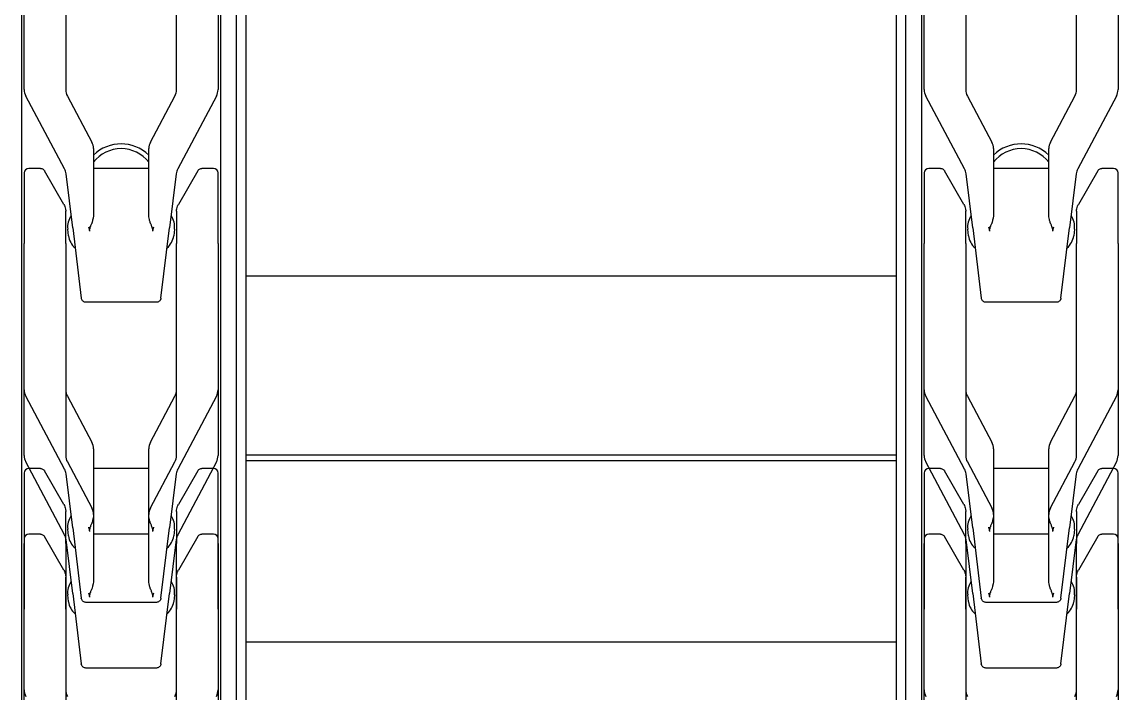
# Model space of a CAD drawing. Extents: x -3873 to 164127, y 7129 to 96529.
# Drawn here: x 42933 to 43170.5, y 38587.7 to 38733 of the extents above; entities that cross this region are included whole.
import ezdxf

# ---------------------------------------------------------------- set-up
doc = ezdxf.new("R2010")
doc.units = 0
doc.layers.add('LAYOUT', color=90, linetype='CONTINUOUS')
doc.layers.add('LAYOUT-KROMEKA', color=1, linetype='CONTINUOUS')

# ---------------------------------------------------------------- blocks, each defined once
blk = doc.blocks.new('A$Ccf7c2aec')
at = {"layer": 'LAYOUT-KROMEKA'}
for p, q in [((169.51, 812.6), (1840.63, 812.6)), ((296.8, 812.1), (328.5, 812.1)), ((311.03, 812.1), (342.73, 812.1)), ((343.75, 812.1), (328.5, 812.1)), ((357.98, 812.1), (342.73, 812.1)), ((344.62, 803.36), (360.39, 811.75)), ((344.75, 808.59), (344.75, 811.1)), ((358.85, 803.36), (374.62, 811.75)), ((358.98, 808.59), (358.98, 811.1)), ((361.8, 812.1), (393.5, 812.1)), ((376.03, 812.1), (407.73, 812.1)), ((422.98, 812.1), (407.73, 812.1)), ((423.85, 803.36), (439.62, 811.75)), ((423.98, 808.59), (423.98, 811.1)), ((441.03, 812.1), (472.73, 812.1)), ((336.95, 803.5), (344.25, 807.72)), ((351.18, 803.5), (358.48, 807.72)), ((416.18, 803.5), (423.48, 807.72)), ((328.5, 803.1), (296.8, 803.1)), ((342.73, 803.1), (311.03, 803.1)), ((328.5, 803.1), (335.45, 803.1)), ((331.88, 801.6), (343.57, 803.03)), ((342.73, 803.1), (349.68, 803.1)), ((346.11, 801.6), (357.81, 803.03)), ((393.5, 803.1), (361.8, 803.1)), ((407.73, 803.1), (376.03, 803.1)), ((407.73, 803.1), (414.68, 803.1)), ((411.11, 801.6), (422.81, 803.03)), ((472.73, 803.1), (441.03, 803.1)), ((331.88, 801.6), (316.63, 799.73)), ((330.13, 802.49), (331.61, 802.67)), ((346.11, 801.6), (330.86, 799.73)), ((344.36, 802.49), (345.84, 802.67)), ((360.39, 802.75), (350.43, 797.45)), ((374.62, 802.75), (364.66, 797.45)), ((411.11, 801.6), (395.86, 799.73)), ((409.36, 802.49), (410.84, 802.67)), ((439.62, 802.75), (429.66, 797.45)), ((315.75, 783.47), (315.75, 798.73)), ((329.98, 783.47), (329.98, 798.73)), ((394.98, 783.47), (394.98, 798.73)), ((349.02, 797.1), (334.9, 797.1)), ((344.75, 785.1), (344.75, 797.1)), ((363.25, 797.1), (349.13, 797.1)), ((358.98, 785.1), (358.98, 797.1)), ((428.25, 797.1), (414.13, 797.1)), ((423.98, 785.1), (423.98, 797.1)), ((334.9, 785.1), (349.02, 785.1)), ((349.13, 785.1), (363.25, 785.1)), ((350.43, 784.75), (360.39, 779.45)), ((364.66, 784.75), (374.62, 779.45)), ((414.13, 785.1), (428.25, 785.1)), ((429.66, 784.75), (439.62, 779.45)), ((316.63, 782.47), (331.88, 780.6)), ((330.86, 782.47), (346.11, 780.6)), ((395.86, 782.47), (411.11, 780.6)), ((296.8, 779.1), (328.5, 779.1)), ((311.03, 779.1), (342.73, 779.1)), ((335.45, 779.1), (328.5, 779.1)), ((331.61, 779.53), (330.13, 779.71)), ((343.57, 779.17), (331.88, 780.6)), ((349.68, 779.1), (342.73, 779.1)), ((345.84, 779.53), (344.36, 779.71)), ((357.81, 779.17), (346.11, 780.6)), ((361.8, 779.1), (393.5, 779.1)), ((376.03, 779.1), (407.73, 779.1)), ((414.68, 779.1), (407.73, 779.1)), ((410.84, 779.53), (409.36, 779.71)), ((422.81, 779.17), (411.11, 780.6)), ((441.03, 779.1), (472.73, 779.1)), ((344.25, 774.48), (336.95, 778.7)), ((360.39, 770.45), (344.62, 778.84)), ((358.48, 774.48), (351.18, 778.7)), ((374.62, 770.45), (358.85, 778.84)), ((423.48, 774.48), (416.18, 778.7)), ((439.62, 770.45), (423.85, 778.84)), ((344.75, 771.1), (344.75, 773.61)), ((358.98, 771.1), (358.98, 773.61)), ((423.98, 771.1), (423.98, 773.61)), ((1840.63, 769.6), (169.51, 769.6)), ((328.5, 770.1), (296.8, 770.1)), ((342.73, 770.1), (311.03, 770.1)), ((328.5, 770.1), (343.75, 770.1)), ((342.73, 770.1), (357.98, 770.1)), ((393.5, 770.1), (361.8, 770.1)), ((407.73, 770.1), (376.03, 770.1)), ((407.73, 770.1), (422.98, 770.1)), ((472.73, 770.1), (441.03, 770.1)), ((175.51, 766.1), (1836.63, 766.1)), ((1836.63, 764.1), (175.51, 764.1)), ((321.4, 764.1), (321.4, 623.1)), ((360.63, 623.1), (360.63, 764.1)), ((361.84, 623.1), (361.84, 764.1)), ((400.63, 623.1), (400.63, 764.1)), ((175.51, 623.1), (1836.63, 623.1)), ((175.51, 621.1), (1836.63, 621.1)), ((169.51, 617.6), (1840.63, 617.6)), ((296.8, 617.1), (328.5, 617.1)), ((311.03, 617.1), (342.73, 617.1)), ((343.75, 617.1), (328.5, 617.1)), ((357.98, 617.1), (342.73, 617.1)), ((344.62, 608.36), (360.39, 616.75)), ((344.75, 613.59), (344.75, 616.1)), ((358.85, 608.36), (374.62, 616.75)), ((358.98, 613.59), (358.98, 616.1)), ((361.8, 617.1), (393.5, 617.1)), ((376.03, 617.1), (407.73, 617.1)), ((422.98, 617.1), (407.73, 617.1)), ((423.85, 608.36), (439.62, 616.75)), ((423.98, 613.59), (423.98, 616.1)), ((441.03, 617.1), (472.73, 617.1)), ((336.95, 608.5), (344.25, 612.72)), ((351.18, 608.5), (358.48, 612.72)), ((416.18, 608.5), (423.48, 612.72)), ((328.5, 608.1), (296.8, 608.1)), ((342.73, 608.1), (311.03, 608.1)), ((328.5, 608.1), (335.45, 608.1)), ((331.88, 606.6), (343.57, 608.03)), ((342.73, 608.1), (349.68, 608.1)), ((346.11, 606.6), (357.81, 608.03)), ((393.5, 608.1), (361.8, 608.1)), ((407.73, 608.1), (376.03, 608.1)), ((407.73, 608.1), (414.68, 608.1)), ((411.11, 606.6), (422.81, 608.03)), ((472.73, 608.1), (441.03, 608.1)), ((331.88, 606.6), (316.63, 604.73)), ((330.13, 607.49), (331.61, 607.67)), ((346.11, 606.6), (330.86, 604.73)), ((344.36, 607.49), (345.84, 607.67)), ((360.39, 607.75), (350.43, 602.45)), ((374.62, 607.75), (364.66, 602.45)), ((411.11, 606.6), (395.86, 604.73)), ((409.36, 607.49), (410.84, 607.67)), ((439.62, 607.75), (429.66, 602.45)), ((315.75, 588.47), (315.75, 603.73)), ((329.98, 588.47), (329.98, 603.73)), ((394.98, 588.47), (394.98, 603.73)), ((349.02, 602.1), (334.9, 602.1)), ((344.75, 590.1), (344.75, 602.1)), ((363.25, 602.1), (349.13, 602.1)), ((358.98, 590.1), (358.98, 602.1)), ((428.25, 602.1), (414.13, 602.1)), ((423.98, 590.1), (423.98, 602.1)), ((334.9, 590.1), (349.02, 590.1)), ((349.13, 590.1), (363.25, 590.1)), ((350.43, 589.75), (360.39, 584.45)), ((364.66, 589.75), (374.62, 584.45)), ((414.13, 590.1), (428.25, 590.1)), ((429.66, 589.75), (439.62, 584.45)), ((316.63, 587.47), (331.88, 585.6)), ((330.86, 587.47), (346.11, 585.6)), ((395.86, 587.47), (411.11, 585.6)), ((331.61, 584.53), (330.13, 584.71)), ((343.57, 584.17), (331.88, 585.6)), ((345.84, 584.53), (344.36, 584.71)), ((357.81, 584.17), (346.11, 585.6)), ((410.84, 584.53), (409.36, 584.71)), ((422.81, 584.17), (411.11, 585.6)), ((296.8, 584.1), (328.5, 584.1)), ((311.03, 584.1), (342.73, 584.1)), ((335.45, 584.1), (328.5, 584.1)), ((344.25, 579.48), (336.95, 583.7)), ((349.68, 584.1), (342.73, 584.1)), ((360.39, 575.45), (344.62, 583.84)), ((358.48, 579.48), (351.18, 583.7)), ((374.62, 575.45), (358.85, 583.84)), ((361.8, 584.1), (393.5, 584.1)), ((376.03, 584.1), (407.73, 584.1)), ((414.68, 584.1), (407.73, 584.1)), ((423.48, 579.48), (416.18, 583.7)), ((439.62, 575.45), (423.85, 583.84)), ((441.03, 584.1), (472.73, 584.1)), ((344.75, 576.1), (344.75, 578.61)), ((358.98, 576.1), (358.98, 578.61)), ((423.98, 576.1), (423.98, 578.61)), ((328.5, 575.1), (296.8, 575.1)), ((342.73, 575.1), (311.03, 575.1)), ((328.5, 575.1), (343.75, 575.1)), ((342.73, 575.1), (357.98, 575.1)), ((393.5, 575.1), (361.8, 575.1)), ((407.73, 575.1), (376.03, 575.1)), ((407.73, 575.1), (422.98, 575.1)), ((472.73, 575.1), (441.03, 575.1))]:
    blk.add_line(p, q, dxfattribs=at)
for centre, radius, start, end in [((311.03, 809.1), 3, 90, 118), ((343.75, 811.1), 1, 0, 90), ((357.98, 811.1), 1, 0, 90), ((361.8, 809.1), 3, 90, 118), ((376.03, 809.1), 3, 90, 118), ((422.98, 811.1), 1, 0, 90), ((441.03, 809.1), 3, 90, 118), ((311.03, 800.1), 3, 90, 118), ((343.21, 806.01), 3, 276.9958, 298), ((357.44, 806.01), 3, 276.9958, 298), ((361.8, 800.1), 3, 90, 118), ((376.03, 800.1), 3, 90, 118), ((422.44, 806.01), 3, 276.9958, 298), ((441.03, 800.1), 3, 90, 118), ((330.61, 798.52), 4, 96.9958, 140.527), ((332.09, 798.7), 4, 53.4646, 96.9958), ((344.85, 798.52), 4, 96.9958, 140.527), ((346.33, 798.7), 4, 53.4646, 96.9958), ((409.85, 798.52), 4, 96.9958, 140.527), ((411.33, 798.7), 4, 53.4646, 96.9958), ((349.02, 800.1), 3, 270, 298), ((363.25, 800.1), 3, 270, 298), ((420.63, 791.1), 7.62, 308.0567, 51.9433), ((420.63, 791.1), 8.65, 316.0809, 43.9191), ((428.25, 800.1), 3, 270, 298), ((349.02, 782.1), 3, 62, 90), ((363.25, 782.1), 3, 62, 90), ((428.25, 782.1), 3, 62, 90), ((311.03, 782.1), 3, 242, 270), ((330.61, 783.68), 4, 219.473, 263.0042), ((332.09, 783.5), 4, 263.0042, 306.5354), ((344.85, 783.68), 4, 219.473, 263.0042), ((343.21, 776.19), 3, 62, 83.0042), ((346.33, 783.5), 4, 263.0042, 306.5354), ((357.44, 776.19), 3, 62, 83.0042), ((361.8, 782.1), 3, 242, 270), ((376.03, 782.1), 3, 242, 270), ((409.85, 783.68), 4, 219.473, 263.0042), ((411.33, 783.5), 4, 263.0042, 306.5354), ((422.44, 776.19), 3, 62, 83.0042), ((441.03, 782.1), 3, 242, 270), ((311.03, 773.1), 3, 242, 270), ((343.75, 771.1), 1, 270, 0), ((357.98, 771.1), 1, 270, 0), ((361.8, 773.1), 3, 242, 270), ((376.03, 773.1), 3, 242, 270), ((422.98, 771.1), 1, 270, 0), ((441.03, 773.1), 3, 242, 270), ((311.03, 614.1), 3, 90, 118), ((343.75, 616.1), 1, 0, 90), ((357.98, 616.1), 1, 0, 90), ((361.8, 614.1), 3, 90, 118), ((376.03, 614.1), 3, 90, 118), ((422.98, 616.1), 1, 0, 90), ((441.03, 614.1), 3, 90, 118), ((311.03, 605.1), 3, 90, 118), ((343.21, 611.01), 3, 276.9958, 298), ((357.44, 611.01), 3, 276.9958, 298), ((361.8, 605.1), 3, 90, 118), ((376.03, 605.1), 3, 90, 118), ((422.44, 611.01), 3, 276.9958, 298), ((441.03, 605.1), 3, 90, 118), ((330.61, 603.52), 4, 96.9958, 140.527), ((332.09, 603.7), 4, 53.4646, 96.9958), ((344.85, 603.52), 4, 96.9958, 140.527), ((346.33, 603.7), 4, 53.4646, 96.9958), ((409.85, 603.52), 4, 96.9958, 140.527), ((411.33, 603.7), 4, 53.4646, 96.9958), ((349.02, 605.1), 3, 270, 298), ((363.25, 605.1), 3, 270, 298), ((420.63, 596.1), 7.62, 308.0567, 51.9433), ((420.63, 596.1), 8.65, 316.0809, 43.9191), ((428.25, 605.1), 3, 270, 298), ((349.02, 587.1), 3, 62, 90), ((363.25, 587.1), 3, 62, 90), ((428.25, 587.1), 3, 62, 90), ((311.03, 587.1), 3, 242, 270), ((330.61, 588.68), 4, 219.473, 263.0042), ((332.09, 588.5), 4, 263.0042, 306.5354), ((344.85, 588.68), 4, 219.473, 263.0042), ((346.33, 588.5), 4, 263.0042, 306.5354), ((361.8, 587.1), 3, 242, 270), ((376.03, 587.1), 3, 242, 270), ((409.85, 588.68), 4, 219.473, 263.0042), ((411.33, 588.5), 4, 263.0042, 306.5354), ((441.03, 587.1), 3, 242, 270), ((343.21, 581.19), 3, 62, 83.0042), ((357.44, 581.19), 3, 62, 83.0042), ((422.44, 581.19), 3, 62, 83.0042), ((311.03, 578.1), 3, 242, 270), ((343.75, 576.1), 1, 270, 0), ((357.98, 576.1), 1, 270, 0), ((361.8, 578.1), 3, 242, 270), ((376.03, 578.1), 3, 242, 270), ((422.98, 576.1), 1, 270, 0), ((441.03, 578.1), 3, 242, 270)]:
    blk.add_arc(centre, radius, start, end, dxfattribs=at)
for points, knots in [([(344.75, 808.59), (344.75, 808.48), (344.73, 808.36), (344.66, 808.16), (344.61, 808.06), (344.48, 807.89), (344.39, 807.81), (344.29, 807.74), (344.27, 807.73), (344.25, 807.72)], [0.0000243, 0.0000243, 0.0000243, 0.0000243, 0.0328926, 0.0328926, 0.0653838, 0.0653838, 0.0978897, 0.0978897, 0.1042618, 0.1042618, 0.1042618, 0.1042618]), ([(358.98, 808.59), (358.98, 808.48), (358.96, 808.36), (358.89, 808.16), (358.84, 808.06), (358.71, 807.89), (358.63, 807.81), (358.52, 807.74), (358.5, 807.73), (358.48, 807.72)], [0.0000243, 0.0000243, 0.0000243, 0.0000243, 0.0328926, 0.0328926, 0.0653838, 0.0653838, 0.0978897, 0.0978897, 0.1042618, 0.1042618, 0.1042618, 0.1042618]), ([(423.98, 808.59), (423.98, 808.48), (423.96, 808.36), (423.89, 808.16), (423.84, 808.06), (423.71, 807.89), (423.63, 807.81), (423.52, 807.74), (423.5, 807.73), (423.48, 807.72)], [0.0000243, 0.0000243, 0.0000243, 0.0000243, 0.0328926, 0.0328926, 0.0653838, 0.0653838, 0.0978897, 0.0978897, 0.1042618, 0.1042618, 0.1042618, 0.1042618]), ([(336.95, 803.5), (336.64, 803.32), (336.29, 803.2), (335.94, 803.14), (335.85, 803.13), (335.75, 803.11), (335.66, 803.11), (335.59, 803.1), (335.52, 803.1), (335.45, 803.1)], [0, 0, 0, 0, 0.684637, 0.684637, 0.684637, 0.86523, 0.86523, 0.86523, 1, 1, 1, 1]), ([(351.18, 803.5), (350.87, 803.32), (350.53, 803.2), (350.17, 803.14), (350.08, 803.13), (349.99, 803.11), (349.89, 803.11), (349.82, 803.1), (349.75, 803.1), (349.68, 803.1)], [0, 0, 0, 0, 0.684637, 0.684637, 0.684637, 0.86523, 0.86523, 0.86523, 1, 1, 1, 1]), ([(416.18, 803.5), (415.87, 803.32), (415.53, 803.2), (415.17, 803.14), (415.08, 803.13), (414.99, 803.11), (414.89, 803.11), (414.82, 803.1), (414.75, 803.1), (414.68, 803.1)], [0, 0, 0, 0, 0.684637, 0.684637, 0.684637, 0.86523, 0.86523, 0.86523, 1, 1, 1, 1]), ([(315.75, 798.73), (315.75, 798.84), (315.77, 798.95), (315.84, 799.16), (315.89, 799.25), (316.02, 799.43), (316.1, 799.5), (316.28, 799.62), (316.38, 799.67), (316.51, 799.7), (316.53, 799.71), (316.57, 799.72), (316.58, 799.72), (316.6, 799.72), (316.6, 799.72), (316.61, 799.72), (316.62, 799.72), (316.62, 799.73), (316.62, 799.73), (316.62, 799.73), (316.63, 799.73), (316.63, 799.73), (316.63, 799.73), (316.63, 799.73), (316.63, 799.73), (316.63, 799.73), (316.63, 799.73), (316.63, 799.73), (316.63, 799.73), (316.63, 799.73), (316.63, 799.73), (316.63, 799.73)], [0.0000031, 0.0000031, 0.0000031, 0.0000031, 0.0324341, 0.0324341, 0.064942, 0.064942, 0.0974473, 0.0974473, 0.1299526, 0.1299526, 0.137103, 0.137103, 0.1406951, 0.1406951, 0.1424933, 0.1424933, 0.1433926, 0.1433926, 0.1438423, 0.1438423, 0.1440672, 0.1440672, 0.1441796, 0.1441796, 0.1442358, 0.1442358, 0.1442639, 0.1442639, 0.144278, 0.144278, 0.144352, 0.144352, 0.144352, 0.144352]), ([(329.98, 798.73), (329.98, 798.84), (330, 798.95), (330.07, 799.16), (330.12, 799.25), (330.25, 799.43), (330.34, 799.5), (330.52, 799.62), (330.62, 799.67), (330.74, 799.7), (330.77, 799.71), (330.8, 799.72), (330.81, 799.72), (330.83, 799.72), (330.84, 799.72), (330.85, 799.72), (330.85, 799.72), (330.85, 799.73), (330.86, 799.73), (330.86, 799.73), (330.86, 799.73), (330.86, 799.73), (330.86, 799.73), (330.86, 799.73), (330.86, 799.73), (330.86, 799.73), (330.86, 799.73), (330.86, 799.73), (330.86, 799.73), (330.86, 799.73), (330.86, 799.73), (330.86, 799.73)], [0.0000031, 0.0000031, 0.0000031, 0.0000031, 0.0324341, 0.0324341, 0.064942, 0.064942, 0.0974473, 0.0974473, 0.1299526, 0.1299526, 0.137103, 0.137103, 0.1406951, 0.1406951, 0.1424933, 0.1424933, 0.1433926, 0.1433926, 0.1438423, 0.1438423, 0.1440672, 0.1440672, 0.1441796, 0.1441796, 0.1442358, 0.1442358, 0.1442639, 0.1442639, 0.144278, 0.144278, 0.1443647, 0.1443647, 0.1443647, 0.1443647]), ([(331.13, 797.88), (331.41, 797.95), (331.69, 798.02), (331.98, 798.09), (331.98, 798.1), (331.99, 798.1), (332, 798.1)], [0, 0, 0, 0, 0.971612, 0.971612, 0.971612, 1, 1, 1, 1]), ([(345.36, 797.88), (345.64, 797.95), (345.93, 798.02), (346.21, 798.09), (346.22, 798.1), (346.22, 798.1), (346.23, 798.1)], [0, 0, 0, 0, 0.971612, 0.971612, 0.971612, 1, 1, 1, 1]), ([(394.98, 798.73), (394.98, 798.84), (395, 798.95), (395.07, 799.16), (395.12, 799.25), (395.25, 799.43), (395.34, 799.5), (395.52, 799.62), (395.62, 799.67), (395.74, 799.7), (395.77, 799.71), (395.8, 799.72), (395.81, 799.72), (395.83, 799.72), (395.84, 799.72), (395.85, 799.72), (395.85, 799.72), (395.85, 799.73), (395.86, 799.73), (395.86, 799.73), (395.86, 799.73), (395.86, 799.73), (395.86, 799.73), (395.86, 799.73), (395.86, 799.73), (395.86, 799.73), (395.86, 799.73), (395.86, 799.73), (395.86, 799.73), (395.86, 799.73), (395.86, 799.73), (395.86, 799.73)], [0.0000031, 0.0000031, 0.0000031, 0.0000031, 0.0324341, 0.0324341, 0.064942, 0.064942, 0.0974473, 0.0974473, 0.1299526, 0.1299526, 0.137103, 0.137103, 0.1406951, 0.1406951, 0.1424933, 0.1424933, 0.1433926, 0.1433926, 0.1438423, 0.1438423, 0.1440672, 0.1440672, 0.1441796, 0.1441796, 0.1442358, 0.1442358, 0.1442639, 0.1442639, 0.144278, 0.144278, 0.1443394, 0.1443394, 0.1443394, 0.1443394]), ([(410.36, 797.88), (410.64, 797.95), (410.93, 798.02), (411.21, 798.09), (411.22, 798.1), (411.22, 798.1), (411.23, 798.1)], [0, 0, 0, 0, 0.971612, 0.971612, 0.971612, 1, 1, 1, 1]), ([(331.13, 797.88), (331.22, 797.91), (331.3, 797.92), (331.54, 797.92), (331.68, 797.89), (331.94, 797.8), (332.08, 797.75), (332.42, 797.62), (332.63, 797.54), (332.84, 797.46)], [-1.068908, -1.068908, -1.068908, -1.068908, -1.0410443, -1.0410443, -0.9974409, -0.9974409, -0.9538374, -0.9538374, -0.8852676, -0.8852676, -0.8852676, -0.8852676]), ([(334.9, 797.1), (334.32, 797.1), (333.62, 797.21), (332.98, 797.41), (332.91, 797.44), (332.84, 797.46)], [-0.3189368, -0.3189368, -0.3189368, -0.3189368, -0.1295167, -0.1295167, -0.1071311, -0.1071311, -0.1071311, -0.1071311]), ([(345.36, 797.88), (345.45, 797.91), (345.54, 797.92), (345.78, 797.92), (345.91, 797.89), (346.18, 797.8), (346.31, 797.75), (346.65, 797.62), (346.86, 797.54), (347.07, 797.46)], [-1.068908, -1.068908, -1.068908, -1.068908, -1.0410443, -1.0410443, -0.9974409, -0.9974409, -0.9538374, -0.9538374, -0.8852676, -0.8852676, -0.8852676, -0.8852676]), ([(349.13, 797.1), (348.56, 797.1), (347.86, 797.21), (347.21, 797.41), (347.14, 797.44), (347.07, 797.46)], [-0.3189368, -0.3189368, -0.3189368, -0.3189368, -0.1295167, -0.1295167, -0.1071311, -0.1071311, -0.1071311, -0.1071311]), ([(410.36, 797.88), (410.45, 797.91), (410.54, 797.92), (410.78, 797.92), (410.91, 797.89), (411.18, 797.8), (411.31, 797.75), (411.65, 797.62), (411.86, 797.54), (412.07, 797.46)], [-1.068908, -1.068908, -1.068908, -1.068908, -1.0410443, -1.0410443, -0.9974409, -0.9974409, -0.9538374, -0.9538374, -0.8852676, -0.8852676, -0.8852676, -0.8852676]), ([(414.13, 797.1), (413.56, 797.1), (412.86, 797.21), (412.21, 797.41), (412.14, 797.44), (412.07, 797.46)], [-0.3189368, -0.3189368, -0.3189368, -0.3189368, -0.1295167, -0.1295167, -0.1071311, -0.1071311, -0.1071311, -0.1071311]), ([(332.84, 784.74), (332.63, 784.66), (332.42, 784.58), (332.08, 784.45), (331.94, 784.4), (331.68, 784.31), (331.54, 784.28), (331.3, 784.28), (331.22, 784.29), (331.13, 784.32)], [0.8852676, 0.8852676, 0.8852676, 0.8852676, 0.9538374, 0.9538374, 0.9974409, 0.9974409, 1.0410443, 1.0410443, 1.068908, 1.068908, 1.068908, 1.068908]), ([(332, 784.1), (331.99, 784.1), (331.98, 784.1), (331.98, 784.11), (331.69, 784.18), (331.41, 784.25), (331.13, 784.32)], [0, 0, 0, 0, 0.028388, 0.028388, 0.028388, 1, 1, 1, 1]), ([(332.84, 784.74), (332.87, 784.75), (332.91, 784.76), (333.19, 784.86), (333.44, 784.92), (334.05, 785.05), (334.48, 785.1), (334.9, 785.1)], [-0.4553156, -0.4553156, -0.4553156, -0.4553156, -0.4433521, -0.4433521, -0.371047, -0.371047, -0.2439974, -0.2439974, -0.2439974, -0.2439974]), ([(347.07, 784.74), (346.86, 784.66), (346.65, 784.58), (346.31, 784.45), (346.18, 784.4), (345.91, 784.31), (345.78, 784.28), (345.54, 784.28), (345.45, 784.29), (345.36, 784.32)], [0.8852676, 0.8852676, 0.8852676, 0.8852676, 0.9538374, 0.9538374, 0.9974409, 0.9974409, 1.0410443, 1.0410443, 1.068908, 1.068908, 1.068908, 1.068908]), ([(346.23, 784.1), (346.22, 784.1), (346.22, 784.1), (346.21, 784.11), (345.93, 784.18), (345.64, 784.25), (345.36, 784.32)], [0, 0, 0, 0, 0.028388, 0.028388, 0.028388, 1, 1, 1, 1]), ([(347.07, 784.74), (347.11, 784.75), (347.15, 784.76), (347.43, 784.86), (347.67, 784.92), (348.28, 785.05), (348.71, 785.1), (349.13, 785.1)], [-0.4553156, -0.4553156, -0.4553156, -0.4553156, -0.4433521, -0.4433521, -0.371047, -0.371047, -0.2439974, -0.2439974, -0.2439974, -0.2439974]), ([(412.07, 784.74), (411.86, 784.66), (411.65, 784.58), (411.31, 784.45), (411.18, 784.4), (410.91, 784.31), (410.78, 784.28), (410.54, 784.28), (410.45, 784.29), (410.36, 784.32)], [0.8852676, 0.8852676, 0.8852676, 0.8852676, 0.9538374, 0.9538374, 0.9974409, 0.9974409, 1.0410443, 1.0410443, 1.068908, 1.068908, 1.068908, 1.068908]), ([(411.23, 784.1), (411.22, 784.1), (411.22, 784.1), (411.21, 784.11), (410.93, 784.18), (410.64, 784.25), (410.36, 784.32)], [0, 0, 0, 0, 0.028388, 0.028388, 0.028388, 1, 1, 1, 1]), ([(412.07, 784.74), (412.11, 784.75), (412.15, 784.76), (412.43, 784.86), (412.67, 784.92), (413.28, 785.05), (413.71, 785.1), (414.13, 785.1)], [-0.4553156, -0.4553156, -0.4553156, -0.4553156, -0.4433521, -0.4433521, -0.371047, -0.371047, -0.2439974, -0.2439974, -0.2439974, -0.2439974]), ([(316.63, 782.47), (316.57, 782.48), (316.5, 782.5), (316.38, 782.53), (316.33, 782.56), (316.2, 782.63), (316.13, 782.68), (316.01, 782.79), (315.95, 782.86), (315.86, 783), (315.83, 783.07), (315.77, 783.25), (315.75, 783.36), (315.75, 783.47)], [0, 0, 0, 0, 0.0189655, 0.0189655, 0.0372722, 0.0372722, 0.062465, 0.062465, 0.0876578, 0.0876578, 0.1128506, 0.1128506, 0.1444801, 0.1444801, 0.1444801, 0.1444801]), ([(330.86, 782.47), (330.86, 782.47), (330.86, 782.47), (330.86, 782.47), (330.86, 782.47), (330.86, 782.47), (330.86, 782.47), (330.86, 782.47), (330.86, 782.47), (330.86, 782.47), (330.86, 782.47), (330.85, 782.47), (330.85, 782.47), (330.85, 782.48), (330.84, 782.48), (330.83, 782.48), (330.82, 782.48), (330.8, 782.48), (330.78, 782.49), (330.74, 782.5), (330.71, 782.5), (330.62, 782.53), (330.56, 782.56), (330.43, 782.63), (330.36, 782.68), (330.24, 782.79), (330.19, 782.86), (330.1, 783), (330.06, 783.07), (330, 783.25), (329.98, 783.36), (329.98, 783.47)], [0, 0, 0, 0, 0.0000187, 0.0000187, 0.000056, 0.000056, 0.0001306, 0.0001306, 0.0002799, 0.0002799, 0.0005785, 0.0005785, 0.0011757, 0.0011757, 0.0023699, 0.0023699, 0.0047569, 0.0047569, 0.0095212, 0.0095212, 0.0189714, 0.0189714, 0.037278, 0.037278, 0.0624708, 0.0624708, 0.0876637, 0.0876637, 0.1128565, 0.1128565, 0.144486, 0.144486, 0.144486, 0.144486]), ([(395.86, 782.47), (395.8, 782.48), (395.74, 782.5), (395.62, 782.53), (395.56, 782.56), (395.43, 782.63), (395.36, 782.68), (395.24, 782.79), (395.19, 782.86), (395.1, 783), (395.06, 783.07), (395, 783.25), (394.98, 783.36), (394.98, 783.47)], [0, 0, 0, 0, 0.0189655, 0.0189655, 0.0372722, 0.0372722, 0.062465, 0.062465, 0.0876578, 0.0876578, 0.1128506, 0.1128506, 0.1444801, 0.1444801, 0.1444801, 0.1444801]), ([(335.45, 779.1), (335.83, 779.1), (336.21, 779.03), (336.56, 778.88), (336.69, 778.83), (336.82, 778.77), (336.95, 778.7)], [0, 0, 0, 0, 0.729999, 0.729999, 0.729999, 1, 1, 1, 1]), ([(349.68, 779.1), (350.06, 779.1), (350.44, 779.03), (350.8, 778.88), (350.93, 778.83), (351.06, 778.77), (351.18, 778.7)], [0, 0, 0, 0, 0.729999, 0.729999, 0.729999, 1, 1, 1, 1]), ([(414.68, 779.1), (415.06, 779.1), (415.44, 779.03), (415.8, 778.88), (415.93, 778.83), (416.06, 778.77), (416.18, 778.7)], [0, 0, 0, 0, 0.729999, 0.729999, 0.729999, 1, 1, 1, 1]), ([(344.25, 774.48), (344.34, 774.43), (344.43, 774.36), (344.57, 774.19), (344.63, 774.1), (344.71, 773.9), (344.74, 773.79), (344.75, 773.66), (344.75, 773.64), (344.75, 773.61)], [0, 0, 0, 0, 0.0323681, 0.0323681, 0.0648784, 0.0648784, 0.0973836, 0.0973836, 0.104244, 0.104244, 0.104244, 0.104244]), ([(358.48, 774.48), (358.58, 774.43), (358.66, 774.36), (358.81, 774.19), (358.86, 774.1), (358.95, 773.9), (358.97, 773.79), (358.98, 773.66), (358.98, 773.64), (358.98, 773.61)], [0, 0, 0, 0, 0.0323681, 0.0323681, 0.0648784, 0.0648784, 0.0973836, 0.0973836, 0.104244, 0.104244, 0.104244, 0.104244]), ([(423.48, 774.48), (423.58, 774.43), (423.66, 774.36), (423.81, 774.19), (423.86, 774.1), (423.95, 773.9), (423.97, 773.79), (423.98, 773.66), (423.98, 773.64), (423.98, 773.61)], [0, 0, 0, 0, 0.0323681, 0.0323681, 0.0648784, 0.0648784, 0.0973836, 0.0973836, 0.104244, 0.104244, 0.104244, 0.104244]), ([(344.75, 613.59), (344.75, 613.48), (344.73, 613.36), (344.66, 613.16), (344.61, 613.06), (344.48, 612.89), (344.39, 612.81), (344.29, 612.74), (344.27, 612.73), (344.25, 612.72)], [0.0000243, 0.0000243, 0.0000243, 0.0000243, 0.0328926, 0.0328926, 0.0653838, 0.0653838, 0.0978897, 0.0978897, 0.1042618, 0.1042618, 0.1042618, 0.1042618]), ([(358.98, 613.59), (358.98, 613.48), (358.96, 613.36), (358.89, 613.16), (358.84, 613.06), (358.71, 612.89), (358.63, 612.81), (358.52, 612.74), (358.5, 612.73), (358.48, 612.72)], [0.0000243, 0.0000243, 0.0000243, 0.0000243, 0.0328926, 0.0328926, 0.0653838, 0.0653838, 0.0978897, 0.0978897, 0.1042618, 0.1042618, 0.1042618, 0.1042618]), ([(423.98, 613.59), (423.98, 613.48), (423.96, 613.36), (423.89, 613.16), (423.84, 613.06), (423.71, 612.89), (423.63, 612.81), (423.52, 612.74), (423.5, 612.73), (423.48, 612.72)], [0.0000243, 0.0000243, 0.0000243, 0.0000243, 0.0328926, 0.0328926, 0.0653838, 0.0653838, 0.0978897, 0.0978897, 0.1042618, 0.1042618, 0.1042618, 0.1042618]), ([(336.95, 608.5), (336.64, 608.32), (336.29, 608.2), (335.94, 608.14), (335.85, 608.13), (335.75, 608.11), (335.66, 608.11), (335.59, 608.1), (335.52, 608.1), (335.45, 608.1)], [0, 0, 0, 0, 0.684637, 0.684637, 0.684637, 0.86523, 0.86523, 0.86523, 1, 1, 1, 1]), ([(351.18, 608.5), (350.87, 608.32), (350.53, 608.2), (350.17, 608.14), (350.08, 608.13), (349.99, 608.11), (349.89, 608.11), (349.82, 608.1), (349.75, 608.1), (349.68, 608.1)], [0, 0, 0, 0, 0.684637, 0.684637, 0.684637, 0.86523, 0.86523, 0.86523, 1, 1, 1, 1]), ([(416.18, 608.5), (415.87, 608.32), (415.53, 608.2), (415.17, 608.14), (415.08, 608.13), (414.99, 608.11), (414.89, 608.11), (414.82, 608.1), (414.75, 608.1), (414.68, 608.1)], [0, 0, 0, 0, 0.684637, 0.684637, 0.684637, 0.86523, 0.86523, 0.86523, 1, 1, 1, 1]), ([(315.75, 603.73), (315.75, 603.84), (315.77, 603.95), (315.84, 604.16), (315.89, 604.25), (316.02, 604.43), (316.1, 604.5), (316.28, 604.62), (316.38, 604.67), (316.51, 604.7), (316.53, 604.71), (316.57, 604.72), (316.58, 604.72), (316.6, 604.72), (316.6, 604.72), (316.61, 604.72), (316.62, 604.72), (316.62, 604.73), (316.62, 604.73), (316.62, 604.73), (316.63, 604.73), (316.63, 604.73), (316.63, 604.73), (316.63, 604.73), (316.63, 604.73), (316.63, 604.73), (316.63, 604.73), (316.63, 604.73), (316.63, 604.73), (316.63, 604.73), (316.63, 604.73), (316.63, 604.73)], [0.0000031, 0.0000031, 0.0000031, 0.0000031, 0.0324341, 0.0324341, 0.064942, 0.064942, 0.0974473, 0.0974473, 0.1299526, 0.1299526, 0.137103, 0.137103, 0.1406951, 0.1406951, 0.1424933, 0.1424933, 0.1433926, 0.1433926, 0.1438423, 0.1438423, 0.1440672, 0.1440672, 0.1441796, 0.1441796, 0.1442358, 0.1442358, 0.1442639, 0.1442639, 0.144278, 0.144278, 0.144352, 0.144352, 0.144352, 0.144352]), ([(329.98, 603.73), (329.98, 603.84), (330, 603.95), (330.07, 604.16), (330.12, 604.25), (330.25, 604.43), (330.34, 604.5), (330.52, 604.62), (330.62, 604.67), (330.74, 604.7), (330.77, 604.71), (330.8, 604.72), (330.81, 604.72), (330.83, 604.72), (330.84, 604.72), (330.85, 604.72), (330.85, 604.72), (330.85, 604.73), (330.86, 604.73), (330.86, 604.73), (330.86, 604.73), (330.86, 604.73), (330.86, 604.73), (330.86, 604.73), (330.86, 604.73), (330.86, 604.73), (330.86, 604.73), (330.86, 604.73), (330.86, 604.73), (330.86, 604.73), (330.86, 604.73), (330.86, 604.73)], [0.0000031, 0.0000031, 0.0000031, 0.0000031, 0.0324341, 0.0324341, 0.064942, 0.064942, 0.0974473, 0.0974473, 0.1299526, 0.1299526, 0.137103, 0.137103, 0.1406951, 0.1406951, 0.1424933, 0.1424933, 0.1433926, 0.1433926, 0.1438423, 0.1438423, 0.1440672, 0.1440672, 0.1441796, 0.1441796, 0.1442358, 0.1442358, 0.1442639, 0.1442639, 0.144278, 0.144278, 0.1443647, 0.1443647, 0.1443647, 0.1443647]), ([(394.98, 603.73), (394.98, 603.84), (395, 603.95), (395.07, 604.16), (395.12, 604.25), (395.25, 604.43), (395.34, 604.5), (395.52, 604.62), (395.62, 604.67), (395.74, 604.7), (395.77, 604.71), (395.8, 604.72), (395.81, 604.72), (395.83, 604.72), (395.84, 604.72), (395.85, 604.72), (395.85, 604.72), (395.85, 604.73), (395.86, 604.73), (395.86, 604.73), (395.86, 604.73), (395.86, 604.73), (395.86, 604.73), (395.86, 604.73), (395.86, 604.73), (395.86, 604.73), (395.86, 604.73), (395.86, 604.73), (395.86, 604.73), (395.86, 604.73), (395.86, 604.73), (395.86, 604.73)], [0.0000031, 0.0000031, 0.0000031, 0.0000031, 0.0324341, 0.0324341, 0.064942, 0.064942, 0.0974473, 0.0974473, 0.1299526, 0.1299526, 0.137103, 0.137103, 0.1406951, 0.1406951, 0.1424933, 0.1424933, 0.1433926, 0.1433926, 0.1438423, 0.1438423, 0.1440672, 0.1440672, 0.1441796, 0.1441796, 0.1442358, 0.1442358, 0.1442639, 0.1442639, 0.144278, 0.144278, 0.1443394, 0.1443394, 0.1443394, 0.1443394]), ([(331.13, 602.88), (331.41, 602.95), (331.69, 603.02), (331.98, 603.09), (331.98, 603.1), (331.99, 603.1), (332, 603.1)], [0, 0, 0, 0, 0.971612, 0.971612, 0.971612, 1, 1, 1, 1]), ([(331.13, 602.88), (331.22, 602.91), (331.3, 602.92), (331.54, 602.92), (331.68, 602.89), (331.94, 602.8), (332.08, 602.75), (332.42, 602.62), (332.63, 602.54), (332.84, 602.46)], [-1.068908, -1.068908, -1.068908, -1.068908, -1.0410443, -1.0410443, -0.9974409, -0.9974409, -0.9538374, -0.9538374, -0.8852676, -0.8852676, -0.8852676, -0.8852676]), ([(334.9, 602.1), (334.32, 602.1), (333.62, 602.21), (332.98, 602.41), (332.91, 602.44), (332.84, 602.46)], [-0.3189368, -0.3189368, -0.3189368, -0.3189368, -0.1295167, -0.1295167, -0.1071311, -0.1071311, -0.1071311, -0.1071311]), ([(345.36, 602.88), (345.64, 602.95), (345.93, 603.02), (346.21, 603.09), (346.22, 603.1), (346.22, 603.1), (346.23, 603.1)], [0, 0, 0, 0, 0.971612, 0.971612, 0.971612, 1, 1, 1, 1]), ([(345.36, 602.88), (345.45, 602.91), (345.54, 602.92), (345.78, 602.92), (345.91, 602.89), (346.18, 602.8), (346.31, 602.75), (346.65, 602.62), (346.86, 602.54), (347.07, 602.46)], [-1.068908, -1.068908, -1.068908, -1.068908, -1.0410443, -1.0410443, -0.9974409, -0.9974409, -0.9538374, -0.9538374, -0.8852676, -0.8852676, -0.8852676, -0.8852676]), ([(349.13, 602.1), (348.56, 602.1), (347.86, 602.21), (347.21, 602.41), (347.14, 602.44), (347.07, 602.46)], [-0.3189368, -0.3189368, -0.3189368, -0.3189368, -0.1295167, -0.1295167, -0.1071311, -0.1071311, -0.1071311, -0.1071311]), ([(410.36, 602.88), (410.64, 602.95), (410.93, 603.02), (411.21, 603.09), (411.22, 603.1), (411.22, 603.1), (411.23, 603.1)], [0, 0, 0, 0, 0.971612, 0.971612, 0.971612, 1, 1, 1, 1]), ([(410.36, 602.88), (410.45, 602.91), (410.54, 602.92), (410.78, 602.92), (410.91, 602.89), (411.18, 602.8), (411.31, 602.75), (411.65, 602.62), (411.86, 602.54), (412.07, 602.46)], [-1.068908, -1.068908, -1.068908, -1.068908, -1.0410443, -1.0410443, -0.9974409, -0.9974409, -0.9538374, -0.9538374, -0.8852676, -0.8852676, -0.8852676, -0.8852676]), ([(414.13, 602.1), (413.56, 602.1), (412.86, 602.21), (412.21, 602.41), (412.14, 602.44), (412.07, 602.46)], [-0.3189368, -0.3189368, -0.3189368, -0.3189368, -0.1295167, -0.1295167, -0.1071311, -0.1071311, -0.1071311, -0.1071311]), ([(332.84, 589.74), (332.63, 589.66), (332.42, 589.58), (332.08, 589.45), (331.94, 589.4), (331.68, 589.31), (331.54, 589.28), (331.3, 589.28), (331.22, 589.29), (331.13, 589.32)], [0.8852676, 0.8852676, 0.8852676, 0.8852676, 0.9538374, 0.9538374, 0.9974409, 0.9974409, 1.0410443, 1.0410443, 1.068908, 1.068908, 1.068908, 1.068908]), ([(332, 589.1), (331.99, 589.1), (331.98, 589.1), (331.98, 589.11), (331.69, 589.18), (331.41, 589.25), (331.13, 589.32)], [0, 0, 0, 0, 0.028388, 0.028388, 0.028388, 1, 1, 1, 1]), ([(332.84, 589.74), (332.87, 589.75), (332.91, 589.76), (333.19, 589.86), (333.44, 589.92), (334.05, 590.05), (334.48, 590.1), (334.9, 590.1)], [-0.4553156, -0.4553156, -0.4553156, -0.4553156, -0.4433521, -0.4433521, -0.371047, -0.371047, -0.2439974, -0.2439974, -0.2439974, -0.2439974]), ([(347.07, 589.74), (346.86, 589.66), (346.65, 589.58), (346.31, 589.45), (346.18, 589.4), (345.91, 589.31), (345.78, 589.28), (345.54, 589.28), (345.45, 589.29), (345.36, 589.32)], [0.8852676, 0.8852676, 0.8852676, 0.8852676, 0.9538374, 0.9538374, 0.9974409, 0.9974409, 1.0410443, 1.0410443, 1.068908, 1.068908, 1.068908, 1.068908]), ([(346.23, 589.1), (346.22, 589.1), (346.22, 589.1), (346.21, 589.11), (345.93, 589.18), (345.64, 589.25), (345.36, 589.32)], [0, 0, 0, 0, 0.028388, 0.028388, 0.028388, 1, 1, 1, 1]), ([(347.07, 589.74), (347.11, 589.75), (347.15, 589.76), (347.43, 589.86), (347.67, 589.92), (348.28, 590.05), (348.71, 590.1), (349.13, 590.1)], [-0.4553156, -0.4553156, -0.4553156, -0.4553156, -0.4433521, -0.4433521, -0.371047, -0.371047, -0.2439974, -0.2439974, -0.2439974, -0.2439974]), ([(412.07, 589.74), (411.86, 589.66), (411.65, 589.58), (411.31, 589.45), (411.18, 589.4), (410.91, 589.31), (410.78, 589.28), (410.54, 589.28), (410.45, 589.29), (410.36, 589.32)], [0.8852676, 0.8852676, 0.8852676, 0.8852676, 0.9538374, 0.9538374, 0.9974409, 0.9974409, 1.0410443, 1.0410443, 1.068908, 1.068908, 1.068908, 1.068908]), ([(411.23, 589.1), (411.22, 589.1), (411.22, 589.1), (411.21, 589.11), (410.93, 589.18), (410.64, 589.25), (410.36, 589.32)], [0, 0, 0, 0, 0.028388, 0.028388, 0.028388, 1, 1, 1, 1]), ([(412.07, 589.74), (412.11, 589.75), (412.15, 589.76), (412.43, 589.86), (412.67, 589.92), (413.28, 590.05), (413.71, 590.1), (414.13, 590.1)], [-0.4553156, -0.4553156, -0.4553156, -0.4553156, -0.4433521, -0.4433521, -0.371047, -0.371047, -0.2439974, -0.2439974, -0.2439974, -0.2439974]), ([(316.63, 587.47), (316.57, 587.48), (316.5, 587.5), (316.38, 587.53), (316.33, 587.56), (316.2, 587.63), (316.13, 587.68), (316.01, 587.79), (315.95, 587.86), (315.86, 588), (315.83, 588.07), (315.77, 588.25), (315.75, 588.36), (315.75, 588.47)], [0, 0, 0, 0, 0.0189655, 0.0189655, 0.0372722, 0.0372722, 0.062465, 0.062465, 0.0876578, 0.0876578, 0.1128506, 0.1128506, 0.1444801, 0.1444801, 0.1444801, 0.1444801]), ([(330.86, 587.47), (330.86, 587.47), (330.86, 587.47), (330.86, 587.47), (330.86, 587.47), (330.86, 587.47), (330.86, 587.47), (330.86, 587.47), (330.86, 587.47), (330.86, 587.47), (330.86, 587.47), (330.85, 587.47), (330.85, 587.47), (330.85, 587.48), (330.84, 587.48), (330.83, 587.48), (330.82, 587.48), (330.8, 587.48), (330.78, 587.49), (330.74, 587.5), (330.71, 587.5), (330.62, 587.53), (330.56, 587.56), (330.43, 587.63), (330.36, 587.68), (330.24, 587.79), (330.19, 587.86), (330.1, 588), (330.06, 588.07), (330, 588.25), (329.98, 588.36), (329.98, 588.47)], [0, 0, 0, 0, 0.0000187, 0.0000187, 0.000056, 0.000056, 0.0001306, 0.0001306, 0.0002799, 0.0002799, 0.0005785, 0.0005785, 0.0011757, 0.0011757, 0.0023699, 0.0023699, 0.0047569, 0.0047569, 0.0095212, 0.0095212, 0.0189714, 0.0189714, 0.037278, 0.037278, 0.0624708, 0.0624708, 0.0876637, 0.0876637, 0.1128565, 0.1128565, 0.144486, 0.144486, 0.144486, 0.144486]), ([(395.86, 587.47), (395.8, 587.48), (395.74, 587.5), (395.62, 587.53), (395.56, 587.56), (395.43, 587.63), (395.36, 587.68), (395.24, 587.79), (395.19, 587.86), (395.1, 588), (395.06, 588.07), (395, 588.25), (394.98, 588.36), (394.98, 588.47)], [0, 0, 0, 0, 0.0189655, 0.0189655, 0.0372722, 0.0372722, 0.062465, 0.062465, 0.0876578, 0.0876578, 0.1128506, 0.1128506, 0.1444801, 0.1444801, 0.1444801, 0.1444801]), ([(335.45, 584.1), (335.83, 584.1), (336.21, 584.03), (336.56, 583.88), (336.69, 583.83), (336.82, 583.77), (336.95, 583.7)], [0, 0, 0, 0, 0.729999, 0.729999, 0.729999, 1, 1, 1, 1]), ([(349.68, 584.1), (350.06, 584.1), (350.44, 584.03), (350.8, 583.88), (350.93, 583.83), (351.06, 583.77), (351.18, 583.7)], [0, 0, 0, 0, 0.729999, 0.729999, 0.729999, 1, 1, 1, 1]), ([(414.68, 584.1), (415.06, 584.1), (415.44, 584.03), (415.8, 583.88), (415.93, 583.83), (416.06, 583.77), (416.18, 583.7)], [0, 0, 0, 0, 0.729999, 0.729999, 0.729999, 1, 1, 1, 1]), ([(344.25, 579.48), (344.34, 579.43), (344.43, 579.36), (344.57, 579.19), (344.63, 579.1), (344.71, 578.9), (344.74, 578.79), (344.75, 578.66), (344.75, 578.64), (344.75, 578.61)], [0, 0, 0, 0, 0.0323681, 0.0323681, 0.0648784, 0.0648784, 0.0973836, 0.0973836, 0.104244, 0.104244, 0.104244, 0.104244]), ([(358.48, 579.48), (358.58, 579.43), (358.66, 579.36), (358.81, 579.19), (358.86, 579.1), (358.95, 578.9), (358.97, 578.79), (358.98, 578.66), (358.98, 578.64), (358.98, 578.61)], [0, 0, 0, 0, 0.0323681, 0.0323681, 0.0648784, 0.0648784, 0.0973836, 0.0973836, 0.104244, 0.104244, 0.104244, 0.104244]), ([(423.48, 579.48), (423.58, 579.43), (423.66, 579.36), (423.81, 579.19), (423.86, 579.1), (423.95, 578.9), (423.97, 578.79), (423.98, 578.66), (423.98, 578.64), (423.98, 578.61)], [0, 0, 0, 0, 0.0323681, 0.0323681, 0.0648784, 0.0648784, 0.0973836, 0.0973836, 0.104244, 0.104244, 0.104244, 0.104244])]:
    blk.add_open_spline(points, degree=3, knots=knots, dxfattribs=at)

msp = doc.modelspace()

# ---------------------------------------------------------------- block references
at = {"layer": 'LAYOUT', "color": 4, "linetype": 'Continuous', "ltscale": 20, "rotation": 90}
msp.add_blockref('A$Ccf7c2aec', (43745.56, 38277.35), dxfattribs=at)

doc.saveas('drawing.dxf')
